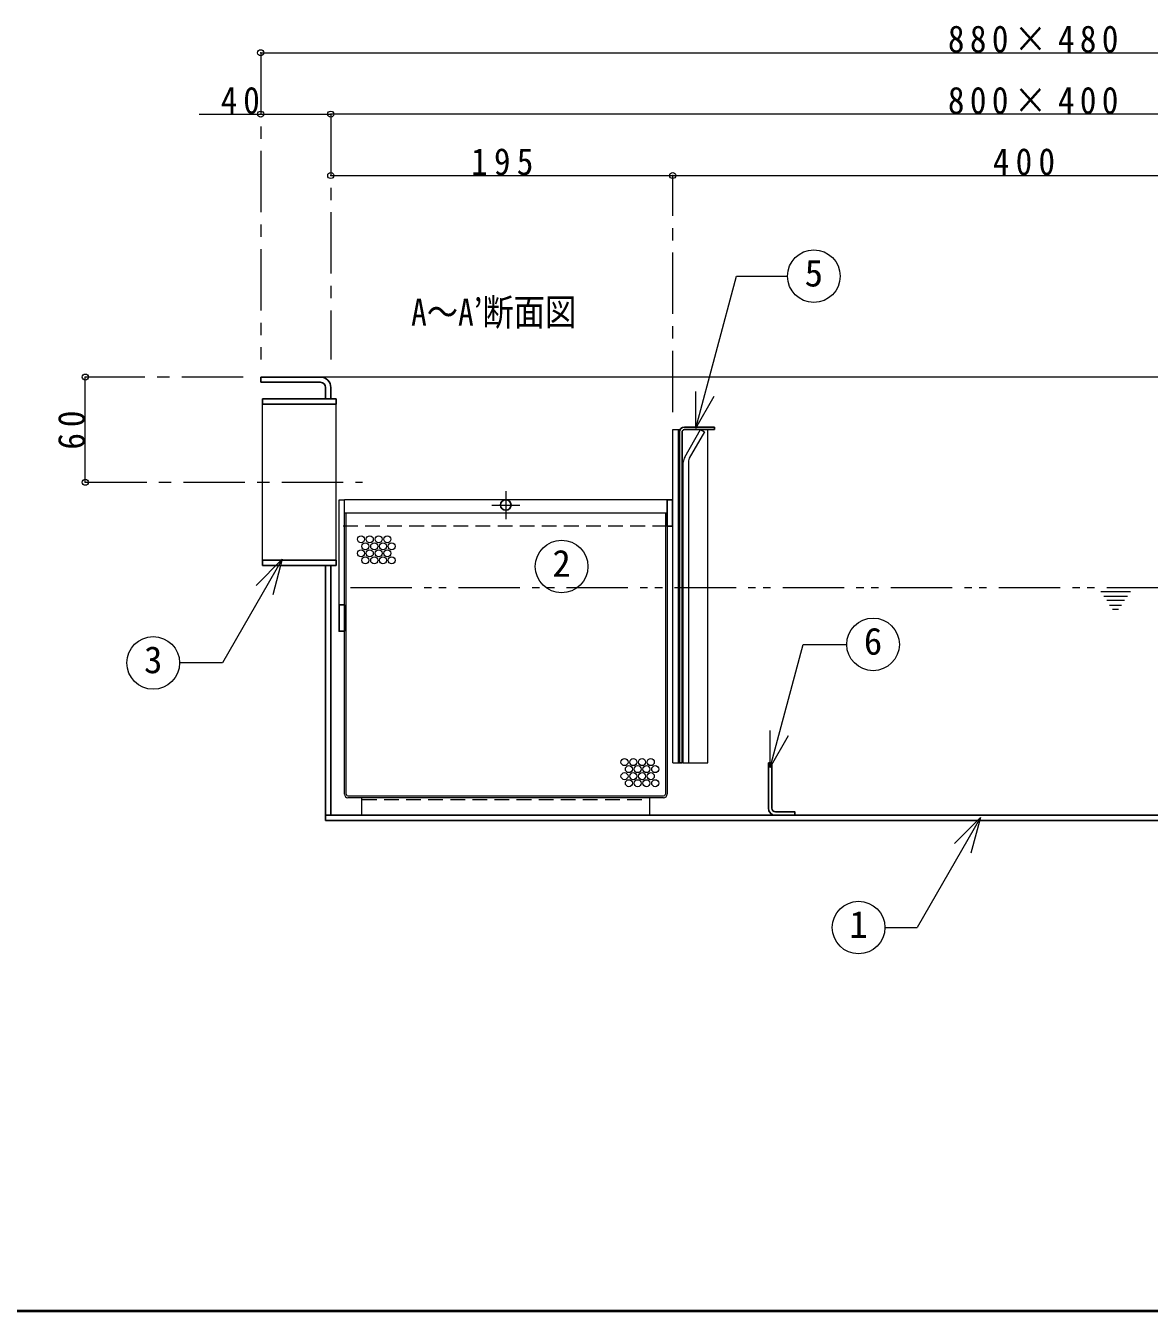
# Model space of a CAD drawing. Units: millimetres at full size, sheet at 1:7. Extents: x -1487 to 1348, y -983 to 984.
# Drawn here: x -754 to -113, y -983 to -250 of the extents above; entities that cross this region are included whole.
import ezdxf
from ezdxf.enums import TextEntityAlignment as Align

# ---------------------------------------------------------------- set-up
doc = ezdxf.new("R2010")
doc.units = ezdxf.units.MM
doc.header["$LTSCALE"] = 7
doc.header["$PDMODE"] = 32
doc.header["$PDSIZE"] = 3.5
for name, pattern in [('CHAIN1', [8, 5, -1, 1, -1]), ('DASHED1', [1.8, 1.2, -0.6]), ('DOUBLE_CHAIN1', [8.8, 5, -1, 0.6, -0.6, 0.6, -1])]:
    doc.linetypes.add(name, pattern=pattern)
doc.layers.add('0-A', color=4, linetype='Continuous', lineweight=9)
doc.styles.add('ＭＳ ゴシック', font='')
doc.styles.get('ＭＳ ゴシック').set_extended_font_data('MS Gothic')

msp = doc.modelspace()

# ---------------------------------------------------------------- linework, layer by layer
at = {"layer": '0-A', "linetype": 'CHAIN1'}
for p, q in [((-619.857, -265.487), (-619.857, -440.487)), ((-579.857, -300.487), (-579.857, -440.487)), ((-384.857, -470.487), (-384.857, -335.487)), ((-629.857, -450.487), (-719.857, -450.487)), ((-719.857, -510.487), (-561.857, -510.487)), ((-480.107, -515.487), (-480.107, -531.487)), ((-488.107, -523.487), (-472.107, -523.487))]:
    msp.add_line(p, q, dxfattribs=at)
at = {"layer": '0-A'}
for p, q in [((-619.857, -265.487), (260.143, -265.487)), ((-654.857, -300.487), (-579.857, -300.487)), ((220.143, -300.487), (-579.857, -300.487)), ((-579.857, -335.487), (-384.857, -335.487)), ((-384.857, -335.487), (15.143, -335.487)), ((-719.857, -510.487), (-719.857, -450.487)), ((226.143, -450.487), (-585.857, -450.487)), ((-381.857, -480.487), (-380.705, -480.487)), ((-364.857, -670.487), (-364.857, -480.487)), ((-388.107, -520.487), (-572.107, -520.487)), ((-571.107, -527.987), (-389.107, -527.987)), ((-381.857, -670.487), (-381.107, -670.487)), ((-378.857, -670.487), (-379.607, -670.487)), ((-375.857, -670.487), (-364.857, -670.487))]:
    msp.add_line(p, q, dxfattribs=at)
at = {"layer": '0-A', "color": 5, "lineweight": 25}
for p, q in [((-619.857, -450.487), (-619.857, -453.487)), ((-585.857, -450.487), (-619.857, -450.487)), ((-619.857, -453.487), (-585.857, -453.487)), ((-582.857, -456.487), (-582.857, -462.987)), ((-579.857, -462.987), (-579.857, -456.487)), ((-618.857, -462.987), (-576.857, -462.987)), ((-618.857, -465.937), (-618.857, -462.987)), ((-618.857, -465.937), (-576.857, -465.937)), ((-576.857, -465.937), (-576.857, -462.987)), ((-381.107, -670.487), (-381.107, -481.987)), ((-379.607, -481.987), (-379.607, -670.487)), ((-361.107, -480.487), (-378.167, -480.487)), ((-378.107, -478.987), (-361.107, -478.987)), ((-361.107, -478.987), (-361.107, -480.487)), ((-618.857, -555.037), (-576.857, -555.037)), ((-618.857, -557.987), (-618.857, -555.037)), ((-576.857, -557.987), (-576.857, -555.037)), ((-618.857, -557.987), (-576.857, -557.987)), ((-582.857, -703.487), (-582.857, -557.987)), ((-579.857, -557.987), (-579.857, -700.487)), ((-575.107, -580.487), (-572.107, -580.487)), ((-572.107, -595.487), (-572.107, -580.487)), ((-379.607, -670.487), (-381.107, -670.487)), ((-330.357, -696.487), (-330.357, -670.487)), ((-330.357, -670.487), (-328.357, -670.487)), ((-328.357, -670.487), (-328.357, -696.487)), ((-582.857, -700.487), (223.143, -700.487))]:
    msp.add_line(p, q, dxfattribs=at)
at = {"layer": '0-A', "color": 7, "lineweight": 18}
for p, q in [((-371.75, -479.631), (-371.75, -458.631)), ((-371.75, -479.631), (-361.25, -461.445)), ((-618.857, -555.037), (-618.857, -465.937)), ((-576.857, -555.037), (-576.857, -465.937)), ((-384.857, -480.487), (-381.857, -480.487)), ((-384.857, -670.487), (-384.857, -480.487)), ((-381.857, -480.487), (-381.857, -670.487)), ((-378.054, -496.095), (-369.042, -480.487)), ((-366.792, -481.786), (-375.455, -496.791)), ((-369.042, -480.487), (-366.792, -481.786)), ((-375.857, -498.291), (-375.857, -670.487)), ((-378.857, -670.487), (-378.857, -499.095)), ((-575.107, -520.487), (-572.107, -520.487)), ((-575.107, -580.487), (-575.107, -520.487)), ((-572.107, -580.487), (-572.107, -520.487)), ((-572.107, -527.987), (-571.107, -527.987)), ((-571.107, -688.487), (-571.107, -527.987)), ((-389.107, -527.987), (-388.107, -527.987)), ((-389.107, -527.987), (-389.107, -688.487)), ((-388.107, -535.487), (-388.107, -688.487)), ((-607.57, -554.464), (-622.419, -569.313)), ((-607.57, -554.464), (-613.005, -574.748)), ((-572.107, -688.487), (-572.107, -595.487)), ((-329.288, -673.214), (-329.288, -652.214)), ((-329.288, -673.214), (-318.788, -655.027)), ((-384.857, -670.487), (-381.857, -670.487)), ((-378.857, -670.487), (-375.857, -670.487)), ((-570.107, -689.487), (-390.107, -689.487)), ((-390.107, -690.487), (-570.107, -690.487)), ((-562.107, -700.487), (-562.107, -690.487)), ((-398.107, -690.487), (-398.107, -700.487)), ((-209.394, -701.843), (-245.602, -764.557)), ((-209.394, -701.843), (-224.243, -716.693)), ((-209.394, -701.843), (-214.829, -722.128)), ((-263.904, -764.557), (-245.602, -764.557))]:
    msp.add_line(p, q, dxfattribs=at)
at = {"layer": '0-A', "linetype": 'DASHED1'}
for p, q in [((-388.107, -535.487), (-575.107, -535.487)), ((-562.107, -691.487), (-398.107, -691.487))]:
    msp.add_line(p, q, dxfattribs=at)
at = {"layer": '0-A', "linetype": 'DOUBLE_CHAIN1'}
for p, q in [((-568.607, -570.487), (101.143, -570.487)), ((-123.944, -573.031), (-140.807, -573.031)), ((-139.121, -575.531), (-125.631, -575.531)), ((-127.317, -578.031), (-137.434, -578.031)), ((-135.748, -580.531), (-129.003, -580.531)), ((-130.689, -583.031), (-134.062, -583.031))]:
    msp.add_line(p, q, dxfattribs=at)
at = {"layer": '0-A', "color": 1, "lineweight": 40}
msp.add_line((1347.643, -983.487), (-1487.357, -983.487), dxfattribs=at)
at = {"layer": '0-A', "color": 7, "lineweight": 18}
for points in [[(-371.75, -479.631), (-348.517, -392.925), (-319.411, -392.925)], [(-607.57, -554.464), (-641.694, -613.568), (-666.123, -613.568)], [(-329.288, -673.214), (-310.474, -602.996), (-285.666, -602.996)]]:
    msp.add_lwpolyline(points, dxfattribs=at)
at = {"layer": '0-A', "color": 5, "lineweight": 25}
msp.add_lwpolyline([(-385.107, -520.487), (-385.107, -535.487), (-388.107, -535.487), (-388.107, -520.487)], close=True, dxfattribs=at)
for points in [[(-572.107, -595.487), (-575.107, -595.487), (-575.107, -580.487)], [(223.143, -617.987), (223.143, -703.487), (-582.857, -703.487)], [(-326.357, -698.487), (-315.357, -698.487), (-315.357, -700.487)]]:
    msp.add_lwpolyline(points, dxfattribs=at)
at = {"layer": '0-A', "color": 7, "lineweight": 18}
for centre in [(-304.411, -392.925), (-448.25, -558.554), (-270.666, -602.996), (-681.123, -613.568), (-278.904, -764.557)]:
    msp.add_circle(centre, 15, dxfattribs=at)
at = {"layer": '0-A', "color": 5, "lineweight": 25}
msp.add_circle((-480.107, -523.487), 3, dxfattribs=at)
at = {"layer": '0-A'}
for centre in [(-562.63, -543.042), (-557.63, -543.042), (-552.63, -543.042), (-547.63, -543.042), (-562.63, -551.042), (-560.13, -547.042), (-557.63, -551.042), (-555.13, -547.042), (-552.63, -551.042), (-550.13, -547.042), (-547.63, -551.042), (-545.13, -547.042), (-560.13, -555.042), (-555.13, -555.042), (-550.13, -555.042), (-545.13, -555.042), (-412.394, -670.18), (-409.894, -674.18), (-407.394, -670.18), (-404.894, -674.18), (-402.394, -670.18), (-399.894, -674.18), (-397.394, -670.18), (-394.894, -674.18), (-412.394, -678.18), (-409.894, -682.18), (-407.394, -678.18), (-404.894, -682.18), (-402.394, -678.18), (-399.894, -682.18), (-397.394, -678.18), (-394.894, -682.18)]:
    msp.add_circle(centre, 2, dxfattribs=at)
at = {"layer": '0-A', "color": 5, "lineweight": 25}
for centre, radius, start, end in [((-585.857, -456.487), 6, 0, 90), ((-585.857, -456.487), 3, 0, 90), ((-378.107, -481.987), 3, 92.27697, 180), ((-378.107, -481.987), 1.5, 92.27697, 180), ((-326.357, -696.487), 4, 180, 270), ((-326.357, -696.487), 2, 180, 270)]:
    msp.add_arc(centre, radius, start, end, dxfattribs=at)
at = {"layer": '0-A', "color": 7, "lineweight": 18}
for centre, radius, start, end in [((-378.107, -481.987), 3, 90, 92.27697), ((-372.857, -499.095), 6, 150, 180), ((-372.857, -498.291), 3, 150, 180), ((-570.107, -688.487), 2, 180, 270), ((-570.107, -688.487), 1, 180, 270), ((-390.107, -688.487), 1, 270, 0), ((-390.107, -688.487), 2, 270, 0)]:
    msp.add_arc(centre, radius, start, end, dxfattribs=at)
at = {"layer": '0-A'}
for p in [(-619.857, -265.487), (-619.857, -300.487), (-579.857, -300.487), (-579.857, -335.487), (-384.857, -335.487), (-719.857, -450.487), (-719.857, -510.487)]:
    msp.add_point(p, dxfattribs=at)

# ---------------------------------------------------------------- texts
at = {"layer": '0-A', "color": 7, "style": 'ＭＳ ゴシック'}
for s, p in [('5', (-309.661, -403.425)), ('2', (-453.5, -569.054)), ('6', (-275.916, -613.496)), ('3', (-686.373, -624.068)), ('1', (-284.154, -775.057))]:
    msp.add_text(s, height=15.4, dxfattribs=at).set_placement(p, align=Align.BOTTOM_LEFT)
at = {"layer": '0-A', "color": 7, "style": 'ＭＳ ゴシック', "width": 0.85}
msp.add_text('A～A’断面図', height=15.4, dxfattribs=at).set_placement((-534.061, -425.743), align=Align.BOTTOM_LEFT)
at = {"layer": '0-A', "color": 7, "char_height": 15.4, "attachment_point": 7, "style": 'ＭＳ ゴシック'}
for s, insert in [('\\T1.33;\\W0.9;880×480', (-227.982, -265.487)), ('\\T1.36;\\W0.9;40', (-642.607, -300.487)), ('\\T1.33;\\W0.9;800×400', (-227.982, -300.487)), ('\\T1.38;\\W0.9;195', (-499.857, -335.487)), ('\\T1.38;\\W0.9;400', (-202.357, -335.487))]:
    msp.add_mtext(s, dxfattribs=dict(at, insert=insert))
at = {"layer": '0-A', "color": 7, "insert": (-719.857, -491.862), "char_height": 15.4, "attachment_point": 7, "rotation": 90, "style": 'ＭＳ ゴシック'}
msp.add_mtext('\\T1.36;\\W0.9;60', dxfattribs=at)

doc.saveas('drawing.dxf')
